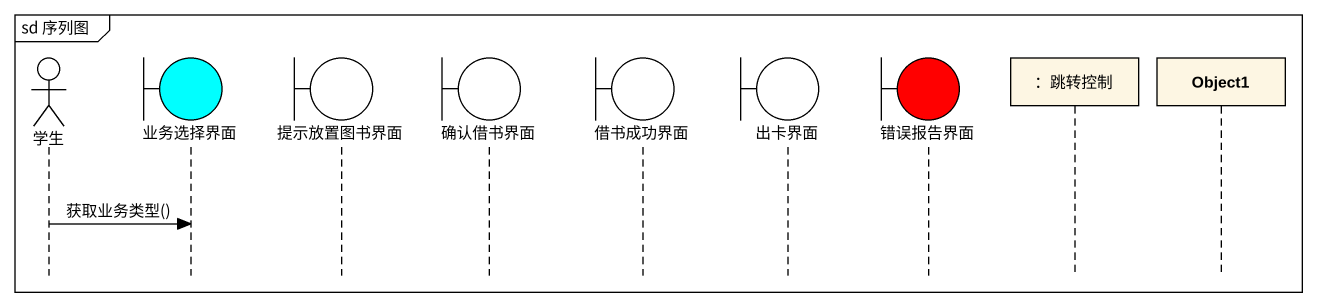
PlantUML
@startuml
mainframe sd 序列图
hide footbox
actor 学生
boundary 业务选择界面 #00FFFF
boundary 提示放置图书界面
boundary 确认借书界面
boundary 借书成功界面
boundary 出卡界面
boundary 错误报告界面 #FF0000
participant "：跳转控制" as 跳转控制
participant Object1

学生 -> 业务选择界面 : 获取业务类型()
@enduml
